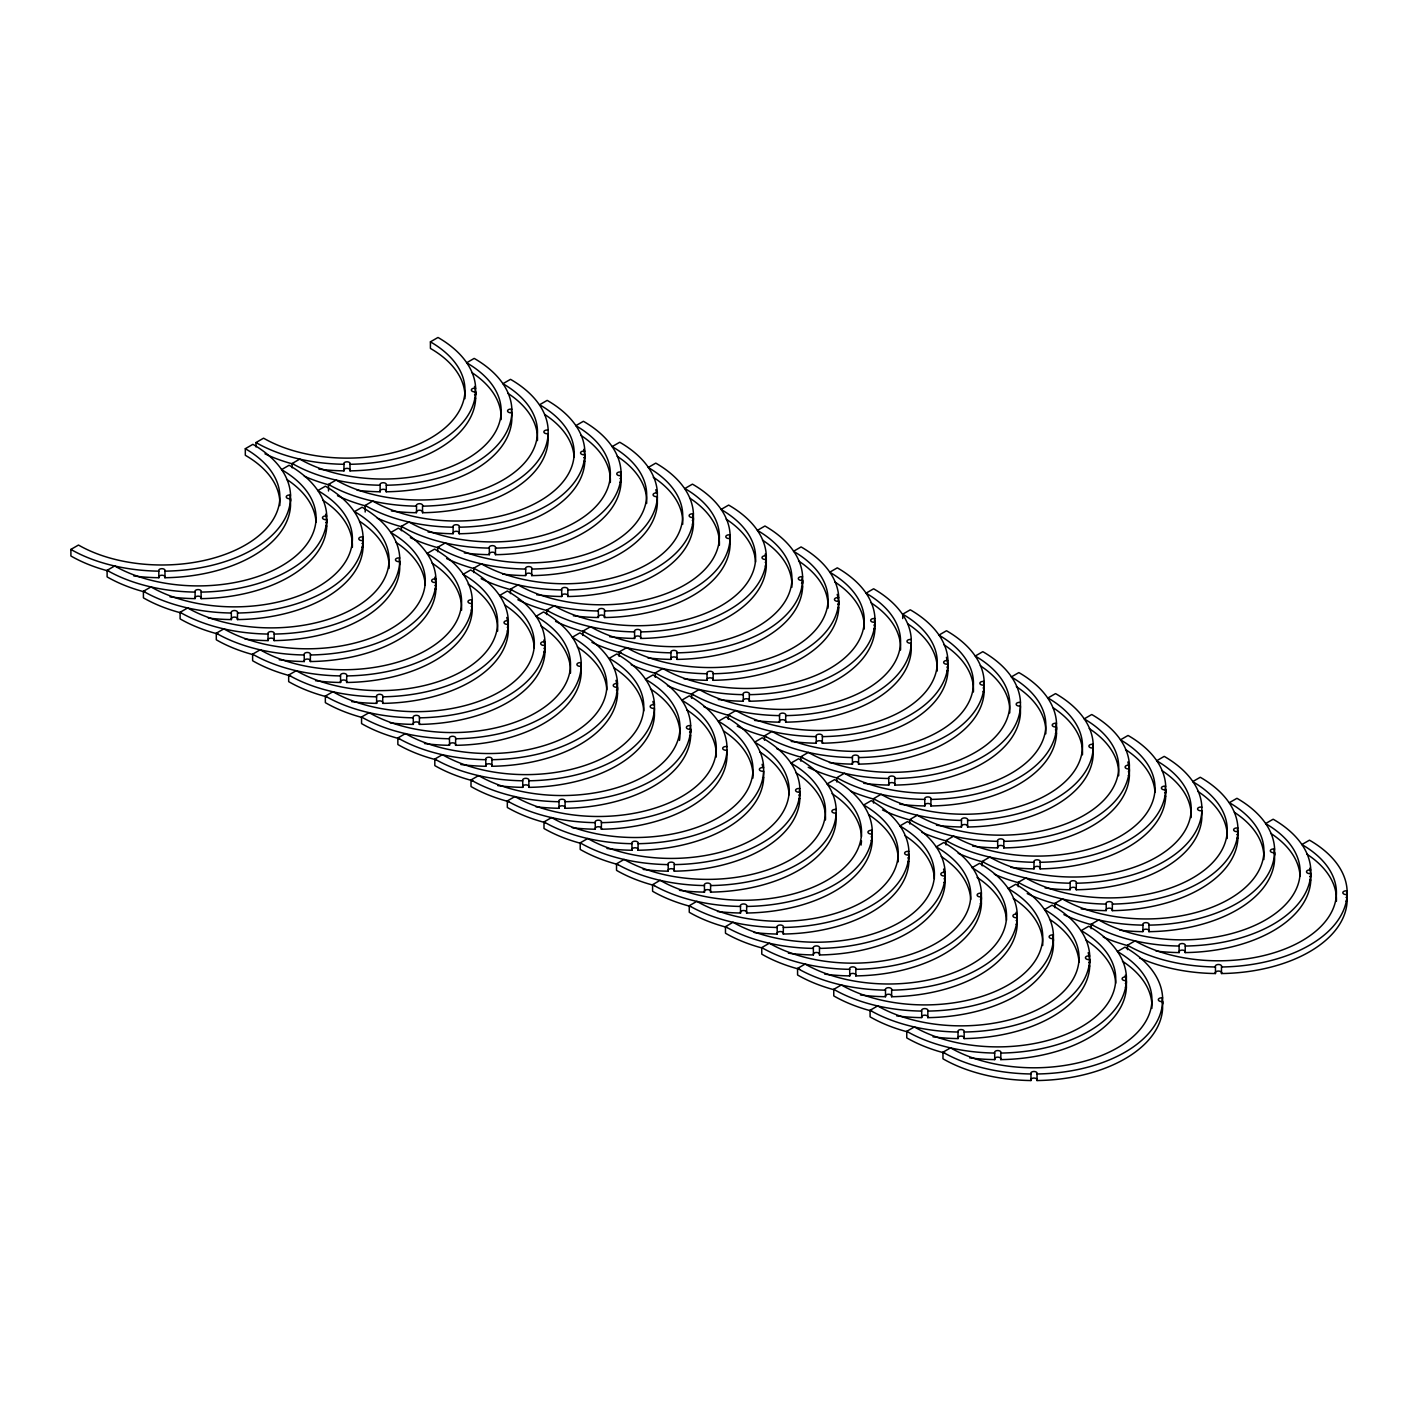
<?xml version="1.0" encoding="UTF-8"?>
<svg xmlns="http://www.w3.org/2000/svg" width="1418" height="1418" viewBox="0 0 1418 1418"><rect width="100%" height="100%" fill="white"/><g stroke="black" fill="none" stroke-linecap="round" stroke-linejoin="round"><path stroke-width="1.5" d="M108.938 571.153A128.701 74.303 0 0 1 70.9 555.98L70.9 549.422L78.486 545.044A117.978 68.117 0 0 0 245.314 545.044A117.978 68.117 0 0 0 245.314 448.708L252.9 444.33A128.701 74.303 0 0 1 290.53 494.545L290.53 505.783A128.701 74.303 0 0 1 165.941 577.711L164.913 577.711L165.002 570.993A3.226 1.861 0 0 0 161.9 568.671A3.226 1.861 0 0 0 158.798 570.993L158.887 577.711L157.859 577.711A128.701 74.303 0 0 1 133.824 575.956M164.913 577.711L165.002 577.569A3.226 1.861 0 0 0 161.9 575.229A3.226 1.861 0 0 0 158.798 577.569L158.887 577.711M145.15 592.086A128.701 74.303 0 0 1 107.112 576.896L107.112 570.337L114.681 565.959A117.978 68.117 0 0 0 281.526 565.959A117.978 68.117 0 0 0 281.526 469.642L289.112 465.264A128.701 74.303 0 0 1 326.743 515.461L326.743 526.698A128.701 74.303 0 0 1 202.154 598.626L201.108 598.626L201.108 592.068L202.154 592.068A128.701 74.303 0 0 0 326.743 520.122M201.108 598.626L201.214 598.485A3.226 1.861 0 0 0 198.112 596.145A3.226 1.861 0 0 0 194.993 598.485L194.071 598.626A128.701 74.303 0 0 1 170.036 596.872M181.451 613.019A128.701 74.303 0 0 1 143.413 597.847L143.413 591.288L150.999 586.91A117.978 68.117 0 0 0 317.845 586.91A117.978 68.117 0 0 0 317.845 490.575L325.413 486.197A128.701 74.303 0 0 1 363.043 536.412L363.043 547.649A128.701 74.303 0 0 1 238.454 619.577L237.426 619.577L237.533 612.86A3.226 1.861 0 0 0 234.413 610.538A3.226 1.861 0 0 0 231.311 612.86L231.418 619.577A3.226 1.861 0 0 1 233.58 617.167A3.226 1.861 0 0 1 237.533 618.478M237.426 619.577L237.533 619.436A3.226 1.861 0 0 0 237.639 618.957M256.002 446.936L256.002 442.558L263.571 438.18A117.978 68.117 0 0 0 430.416 438.18A117.978 68.117 0 0 0 430.416 341.844L438.002 337.466A128.701 74.303 0 0 1 475.633 387.681L475.633 398.919A128.701 74.303 0 0 1 351.044 470.847L349.998 470.847L349.998 464.271L351.044 464.271A128.701 74.303 0 0 0 475.633 392.343M349.998 470.847L350.104 470.705A3.226 1.861 0 0 0 347.835 468.436A3.226 1.861 0 0 0 343.883 469.748M218.142 634.059A128.701 74.303 0 0 1 180.104 618.886L180.104 612.31L187.672 607.932A117.978 68.117 0 0 0 354.518 607.932A117.978 68.117 0 0 0 354.518 511.614L362.104 507.236A128.701 74.303 0 0 1 399.734 557.434L399.734 568.671A128.701 74.303 0 0 1 275.145 640.599L274.099 640.599L274.206 633.899A3.226 1.861 0 0 0 271.104 631.559A3.226 1.861 0 0 0 267.984 633.899L268.091 640.599L267.063 640.599A128.701 74.303 0 0 1 244.995 639.093M274.099 640.599L274.206 640.457A3.226 1.861 0 0 0 271.104 638.118A3.226 1.861 0 0 0 267.984 640.457L268.091 640.599M292.197 467.851L292.197 463.473L299.783 459.095A117.978 68.117 0 0 0 466.628 459.095A117.978 68.117 0 0 0 466.628 362.778L474.197 358.399A128.701 74.303 0 0 1 511.827 408.597L511.827 419.834A128.701 74.303 0 0 1 387.238 491.762L386.21 491.762L386.316 485.062A3.226 1.861 0 0 0 383.197 482.723A3.226 1.861 0 0 0 380.095 485.062L380.201 491.762L379.155 491.762A128.701 74.303 0 0 1 357.106 490.256M386.21 491.762L386.316 491.621A3.226 1.861 0 0 0 383.197 489.281A3.226 1.861 0 0 0 380.095 491.621L380.201 491.762M252.51 654.496A128.701 74.303 0 0 1 216.298 639.802L216.298 633.226L223.884 628.848A117.978 68.117 0 0 0 390.73 628.848A117.978 68.117 0 0 0 390.73 532.53L398.298 528.152A128.701 74.303 0 0 1 435.929 578.349L435.929 589.587A128.701 74.303 0 0 1 311.34 661.532L310.312 661.532L310.418 654.815A3.226 1.861 0 0 0 307.298 652.475A3.226 1.861 0 0 0 304.196 654.815L304.303 661.532L303.257 661.532A128.701 74.303 0 0 1 279.222 659.778M310.312 661.532L310.418 661.391A3.226 1.861 0 0 0 308.131 659.104A3.226 1.861 0 0 0 304.196 660.416M328.515 490.983L328.515 484.424L336.101 480.046A117.978 68.117 0 0 0 502.929 480.046A117.978 68.117 0 0 0 502.929 383.711L510.515 379.333A128.701 74.303 0 0 1 548.146 429.548L548.146 440.785A128.701 74.303 0 0 1 423.557 512.713L422.529 512.713L422.529 506.137L423.557 506.137A128.701 74.303 0 0 0 548.146 434.209M422.529 512.713L422.617 512.572A3.226 1.861 0 0 0 419.515 510.232A3.226 1.861 0 0 0 416.413 512.572L415.474 512.713A128.701 74.303 0 0 1 391.439 510.959M290.655 675.925A128.701 74.303 0 0 1 252.617 660.735L252.617 654.177L260.203 649.798A117.978 68.117 0 0 0 427.031 649.798A117.978 68.117 0 0 0 427.031 553.481L434.617 549.103A128.701 74.303 0 0 1 472.247 599.3L472.247 610.538A128.701 74.303 0 0 1 347.658 682.466L346.63 682.466L346.719 675.766A3.226 1.861 0 0 0 343.617 673.426A3.226 1.861 0 0 0 340.515 675.766L340.604 682.466L339.576 682.466A128.701 74.303 0 0 1 315.54 680.711M346.63 682.466L346.719 682.324A3.226 1.861 0 0 0 343.617 679.984A3.226 1.861 0 0 0 340.515 682.324L340.604 682.466M365.188 512.022L365.188 505.446L372.774 501.068A117.978 68.117 0 0 0 539.62 501.068A117.978 68.117 0 0 0 539.62 404.75L547.188 400.372A128.701 74.303 0 0 1 584.819 450.569L584.819 461.807A128.701 74.303 0 0 1 460.23 533.735L459.202 533.735L459.202 527.177L460.23 527.177A128.701 74.303 0 0 0 584.819 455.249M459.202 533.735L459.308 533.593A3.226 1.861 0 0 0 456.188 531.271A3.226 1.861 0 0 0 453.086 533.593L452.147 533.735A128.701 74.303 0 0 1 428.112 531.98M326.707 696.805A128.701 74.303 0 0 1 288.669 681.633L288.669 675.057L296.256 670.679A117.978 68.117 0 0 0 463.083 670.679A117.978 68.117 0 0 0 463.083 574.361L470.67 569.983A128.701 74.303 0 0 1 508.3 620.18L508.3 631.418A128.701 74.303 0 0 1 383.711 703.363L382.683 703.363L382.771 696.646A3.226 1.861 0 0 0 379.669 694.306A3.226 1.861 0 0 0 376.568 696.646L376.656 703.363L375.628 703.363A128.701 74.303 0 0 1 351.593 701.609M382.683 703.363L382.771 703.222A3.226 1.861 0 0 0 379.669 700.882A3.226 1.861 0 0 0 376.568 703.222L376.656 703.363M401.4 530.74L401.4 526.362L408.987 521.984A117.978 68.117 0 0 0 575.814 521.984A117.978 68.117 0 0 0 575.814 425.666L583.401 421.288A128.701 74.303 0 0 1 621.031 471.503L621.031 482.723A128.701 74.303 0 0 1 496.442 554.668L495.414 554.668L495.502 547.951A3.226 1.861 0 0 0 492.401 545.611A3.226 1.861 0 0 0 489.299 547.951L489.387 554.668L488.359 554.668A128.701 74.303 0 0 1 464.324 552.914M495.414 554.668L495.502 554.527A3.226 1.861 0 0 0 492.401 552.187A3.226 1.861 0 0 0 489.299 554.527L489.387 554.668M361.555 717.348A128.701 74.303 0 0 1 325.342 702.654L325.342 696.096L332.929 691.718A117.978 68.117 0 0 0 499.774 691.718A117.978 68.117 0 0 0 499.774 595.383L507.343 591.005A128.701 74.303 0 0 1 544.973 641.22L544.973 652.457A128.701 74.303 0 0 1 420.384 724.385L419.356 724.385L419.462 717.685A3.226 1.861 0 0 0 416.343 715.346A3.226 1.861 0 0 0 413.241 717.685L413.347 724.385L412.301 724.385A128.701 74.303 0 0 1 390.251 722.879M419.356 724.385L419.462 724.244A3.226 1.861 0 0 0 416.343 721.904A3.226 1.861 0 0 0 413.241 724.244L413.347 724.385M437.701 551.691L437.701 547.313L445.287 542.934A117.978 68.117 0 0 0 612.133 542.934A117.978 68.117 0 0 0 612.133 446.617L619.719 442.239A128.701 74.303 0 0 1 657.349 492.436L657.349 503.674A128.701 74.303 0 0 1 532.76 575.602L531.715 575.602L531.715 569.043L532.76 569.043A128.701 74.303 0 0 0 657.349 497.115M531.715 575.602L531.821 575.46A3.226 1.861 0 0 0 528.719 573.138A3.226 1.861 0 0 0 525.599 575.46L524.66 575.602A128.701 74.303 0 0 1 502.61 574.095M361.555 717.012L369.141 712.634A117.978 68.117 0 0 0 535.969 712.634A117.978 68.117 0 0 0 535.969 616.316L543.555 611.938A128.701 74.303 0 0 1 581.185 662.135L581.185 673.373A128.701 74.303 0 0 1 456.596 745.301L455.568 745.301L455.657 738.601A3.226 1.861 0 0 0 452.555 736.261A3.226 1.861 0 0 0 449.453 738.601L448.513 738.743A128.701 74.303 0 0 1 361.555 717.012L361.555 723.588A128.701 74.303 0 0 0 399.592 738.76M455.568 745.301L455.657 745.159A3.226 1.861 0 0 0 452.555 742.837A3.226 1.861 0 0 0 449.453 745.159L448.513 745.301A128.701 74.303 0 0 1 424.478 743.546M473.754 572.571L473.754 568.193L481.34 563.815A117.978 68.117 0 0 0 648.186 563.815A117.978 68.117 0 0 0 648.186 467.497L655.772 463.119A128.701 74.303 0 0 1 693.402 513.334L693.402 524.554A128.701 74.303 0 0 1 568.813 596.499L567.767 596.499L567.874 589.782A3.226 1.861 0 0 0 564.754 587.442A3.226 1.861 0 0 0 561.652 589.782L561.758 596.499L560.713 596.499A128.701 74.303 0 0 1 536.695 594.745M567.767 596.499L567.874 596.358A3.226 1.861 0 0 0 567.98 595.879M435.911 759.711A128.701 74.303 0 0 1 397.855 744.521L397.855 737.963L405.442 733.585A117.978 68.117 0 0 0 572.287 733.585A117.978 68.117 0 0 0 572.287 637.249L579.873 632.871A128.701 74.303 0 0 1 617.504 683.086L617.504 694.324A128.701 74.303 0 0 1 492.915 766.252L491.869 766.252L491.975 759.552A3.226 1.861 0 0 0 488.873 757.212A3.226 1.861 0 0 0 485.754 759.552L485.86 766.252L484.832 766.252A128.701 74.303 0 0 1 460.797 764.497M491.869 766.252L491.975 766.11A3.226 1.861 0 0 0 488.873 763.77A3.226 1.861 0 0 0 485.754 766.11L485.86 766.252M510.445 589.232L518.031 584.854A117.978 68.117 0 0 0 684.859 584.854A117.978 68.117 0 0 0 684.859 488.536L692.445 484.141A128.701 74.303 0 0 1 730.075 534.356L730.075 545.593A128.701 74.303 0 0 1 605.486 617.521L604.458 617.521L604.547 610.821A3.226 1.861 0 0 0 601.445 608.482A3.226 1.861 0 0 0 598.343 610.821L597.403 610.963A128.701 74.303 0 0 1 510.445 589.232L510.445 593.61M604.458 617.521L604.547 617.379A3.226 1.861 0 0 0 601.445 615.04A3.226 1.861 0 0 0 598.343 617.379L597.403 617.521A128.701 74.303 0 0 1 573.368 615.766M472.85 780.786A128.701 74.303 0 0 1 434.812 765.614L434.812 759.055L442.398 754.677A117.978 68.117 0 0 0 609.226 754.677A117.978 68.117 0 0 0 609.226 658.342L616.812 653.964A128.701 74.303 0 0 1 654.442 704.179L654.442 715.416A128.701 74.303 0 0 1 529.853 787.344L528.825 787.344L528.914 780.627A3.226 1.861 0 0 0 525.812 778.305A3.226 1.861 0 0 0 522.693 780.627L522.799 787.344L521.771 787.344A128.701 74.303 0 0 1 497.736 785.59M528.825 787.344L528.914 787.203A3.226 1.861 0 0 0 525.812 784.863A3.226 1.861 0 0 0 522.693 787.203L522.799 787.344M546.639 614.526L546.639 610.148L554.225 605.77A117.978 68.117 0 0 0 721.071 605.77A117.978 68.117 0 0 0 721.071 509.452L728.657 505.074A128.701 74.303 0 0 1 766.287 555.271L766.287 566.509A128.701 74.303 0 0 1 641.698 638.437L640.652 638.437L640.759 631.737A3.226 1.861 0 0 0 637.657 629.397A3.226 1.861 0 0 0 634.537 631.737L634.644 638.437L633.598 638.437A128.701 74.303 0 0 1 609.58 636.682M640.652 638.437L640.759 638.313A3.226 1.861 0 0 0 637.657 635.973A3.226 1.861 0 0 0 634.537 638.313L634.644 638.437M471.006 779.971L478.593 775.593A117.978 68.117 0 0 0 645.438 775.593A117.978 68.117 0 0 0 645.438 679.275L653.024 674.897A128.701 74.303 0 0 1 690.655 725.094L690.655 736.332A128.701 74.303 0 0 1 566.048 808.26L565.02 808.26L565.126 801.56A3.226 1.861 0 0 0 562.007 799.22A3.226 1.861 0 0 0 558.905 801.56L557.965 801.702A128.701 74.303 0 0 1 471.006 779.971L471.006 786.529A128.701 74.303 0 0 0 509.062 801.719M565.02 808.26L565.126 808.118A3.226 1.861 0 0 0 565.233 807.64M582.958 631.099L590.544 626.721A117.978 68.117 0 0 0 757.372 626.721A117.978 68.117 0 0 0 757.372 530.385L764.958 526.007A128.701 74.303 0 0 1 802.588 576.222L802.588 587.46A128.701 74.303 0 0 1 677.999 659.388L676.971 659.388L677.06 652.688A3.226 1.861 0 0 0 673.958 650.348A3.226 1.861 0 0 0 670.856 652.688L669.916 652.812A128.701 74.303 0 0 1 582.958 631.099L582.958 635.477M676.971 659.388L677.06 659.246A3.226 1.861 0 0 0 677.184 658.767M545.363 822.653A128.701 74.303 0 0 1 507.325 807.48L507.325 800.922L514.911 796.544A117.978 68.117 0 0 0 681.739 796.544A117.978 68.117 0 0 0 681.739 700.208L689.325 695.83A128.701 74.303 0 0 1 726.955 746.045L726.955 757.283A128.701 74.303 0 0 1 602.366 829.211L601.338 829.211L601.427 822.493A3.226 1.861 0 0 0 598.325 820.171A3.226 1.861 0 0 0 595.223 822.493L595.312 829.211L594.284 829.211A128.701 74.303 0 0 1 572.234 827.704M601.338 829.211L601.427 829.069A3.226 1.861 0 0 0 598.325 826.729A3.226 1.861 0 0 0 595.223 829.069L595.312 829.211M619.099 656.374L619.099 651.996L626.685 647.618A117.978 68.117 0 0 0 793.513 647.618A117.978 68.117 0 0 0 793.513 551.301L801.099 546.923A128.701 74.303 0 0 1 838.729 597.12L838.729 608.357A128.701 74.303 0 0 1 714.14 680.285L713.112 680.285L713.201 673.585A3.226 1.861 0 0 0 710.099 671.246A3.226 1.861 0 0 0 706.979 673.585L707.086 680.285L706.058 680.285A128.701 74.303 0 0 1 683.99 678.779M713.112 680.285L713.201 680.161A3.226 1.861 0 0 0 710.099 677.822A3.226 1.861 0 0 0 706.979 680.161L707.086 680.285M580.21 843.196A128.701 74.303 0 0 1 543.998 828.502L543.998 821.944L551.584 817.566A117.978 68.117 0 0 0 718.43 817.566A117.978 68.117 0 0 0 718.43 721.248L726.016 716.87A128.701 74.303 0 0 1 763.646 767.067L763.646 778.305A128.701 74.303 0 0 1 639.039 850.233L638.011 850.233L638.118 843.533A3.226 1.861 0 0 0 634.998 841.193A3.226 1.861 0 0 0 631.896 843.533L632.003 850.233L630.957 850.233A128.701 74.303 0 0 1 606.939 848.478M655.293 677.29L655.293 672.912L662.88 668.534A117.978 68.117 0 0 0 829.725 668.534A117.978 68.117 0 0 0 829.725 572.216L837.311 567.838A128.701 74.303 0 0 1 874.941 618.053L874.941 629.291A128.701 74.303 0 0 1 750.335 701.219L749.307 701.219L749.307 694.643L750.335 694.643A128.701 74.303 0 0 0 874.941 622.715M638.011 850.233L638.118 850.091A3.226 1.861 0 0 0 634.998 847.751A3.226 1.861 0 0 0 631.896 850.091L632.003 850.233M749.307 701.219L749.413 701.077A3.226 1.861 0 0 0 746.293 698.737A3.226 1.861 0 0 0 743.192 701.077L742.252 701.219A128.701 74.303 0 0 1 718.235 699.464M618.248 864.608A128.701 74.303 0 0 1 580.21 849.435L580.21 842.859L587.796 838.481A117.978 68.117 0 0 0 754.624 838.481A117.978 68.117 0 0 0 754.624 742.163L762.21 737.785A128.701 74.303 0 0 1 799.841 787.983L799.841 799.22A128.701 74.303 0 0 1 675.252 871.166L674.224 871.166L674.224 864.59L675.252 864.59A128.701 74.303 0 0 0 799.841 792.662M674.224 871.166L674.312 871.024A3.226 1.861 0 0 0 671.21 868.685A3.226 1.861 0 0 0 668.108 871.024L667.169 871.166A128.701 74.303 0 0 1 643.134 869.411M691.612 698.241L691.612 693.863L699.198 689.485A117.978 68.117 0 0 0 866.026 689.485A117.978 68.117 0 0 0 866.026 593.167L873.612 588.789A128.701 74.303 0 0 1 911.242 638.986L911.242 650.224A128.701 74.303 0 0 1 786.653 722.152L785.625 722.152L785.714 715.452A3.226 1.861 0 0 0 782.612 713.112A3.226 1.861 0 0 0 779.51 715.452L779.599 722.152L778.571 722.152A128.701 74.303 0 0 1 754.536 720.415M785.625 722.152L785.714 722.028A3.226 1.861 0 0 0 782.612 719.688A3.226 1.861 0 0 0 779.51 722.028L779.599 722.152M654.567 885.559A128.701 74.303 0 0 1 616.529 870.368L616.529 863.81L624.097 859.432A117.978 68.117 0 0 0 790.943 859.432A117.978 68.117 0 0 0 790.943 763.114L798.529 758.736A128.701 74.303 0 0 1 836.159 808.934L836.159 820.171A128.701 74.303 0 0 1 711.57 892.099L710.524 892.099L710.631 885.399A3.226 1.861 0 0 0 707.529 883.059A3.226 1.861 0 0 0 704.409 885.399L704.516 892.099L703.488 892.099A128.701 74.303 0 0 1 679.452 890.344M710.524 892.099L710.631 891.957A3.226 1.861 0 0 0 707.529 889.618A3.226 1.861 0 0 0 704.409 891.957L704.516 892.099M728.285 719.28L728.285 714.902L735.871 710.524A117.978 68.117 0 0 0 902.717 710.524A117.978 68.117 0 0 0 902.717 614.189L910.285 609.811A128.701 74.303 0 0 1 947.933 660.026L947.933 671.263A128.701 74.303 0 0 1 823.326 743.192L822.298 743.192L822.405 736.474A3.226 1.861 0 0 0 819.285 734.152A3.226 1.861 0 0 0 816.183 736.474L816.289 743.192L815.244 743.192A128.701 74.303 0 0 1 791.226 741.437M822.298 743.192L822.405 743.05A3.226 1.861 0 0 0 819.285 740.71A3.226 1.861 0 0 0 816.183 743.05L816.289 743.192M690.619 906.439A128.701 74.303 0 0 1 652.581 891.266L652.581 884.69L660.15 880.312A117.978 68.117 0 0 0 826.995 880.312A117.978 68.117 0 0 0 826.995 783.994L834.582 779.616A128.701 74.303 0 0 1 872.212 829.814L872.212 841.051A128.701 74.303 0 0 1 747.623 912.997L746.577 912.997L746.683 906.279A3.226 1.861 0 0 0 743.581 903.94A3.226 1.861 0 0 0 740.462 906.279L740.568 912.997L739.54 912.997A128.701 74.303 0 0 1 717.473 911.473M746.577 912.997L746.683 912.855A3.226 1.861 0 0 0 743.581 910.516A3.226 1.861 0 0 0 740.462 912.855L740.568 912.997M764.497 740.196L764.497 735.818L772.083 731.44A117.978 68.117 0 0 0 938.911 731.44A117.978 68.117 0 0 0 938.911 635.122L946.497 630.744A128.701 74.303 0 0 1 984.127 680.941L984.127 692.179A128.701 74.303 0 0 1 859.538 764.107L858.51 764.107L858.599 757.407A3.226 1.861 0 0 0 855.497 755.067A3.226 1.861 0 0 0 852.395 757.407L852.484 764.107L851.456 764.107A128.701 74.303 0 0 1 829.406 762.6M858.51 764.107L858.599 763.965A3.226 1.861 0 0 0 858.723 763.487M727.292 927.478A128.701 74.303 0 0 1 689.254 912.288L689.254 905.73L696.841 901.352A117.978 68.117 0 0 0 863.668 901.352A117.978 68.117 0 0 0 863.668 805.016L871.255 800.638A128.701 74.303 0 0 1 908.885 850.853L908.885 862.091A128.701 74.303 0 0 1 784.296 934.019L783.268 934.019L783.356 927.319A3.226 1.861 0 0 0 780.255 924.979A3.226 1.861 0 0 0 777.153 927.319L777.241 934.019L776.213 934.019A128.701 74.303 0 0 1 754.163 932.512M783.268 934.019L783.356 933.877A3.226 1.861 0 0 0 780.255 931.537A3.226 1.861 0 0 0 777.153 933.877L777.241 934.019M800.816 761.147L800.816 756.769L808.384 752.391A117.978 68.117 0 0 0 975.23 752.391A117.978 68.117 0 0 0 975.23 656.055L982.816 651.677A128.701 74.303 0 0 1 1020.446 701.892L1020.446 713.13A128.701 74.303 0 0 1 895.857 785.058L894.811 785.058L894.918 778.34A3.226 1.861 0 0 0 891.816 776.018A3.226 1.861 0 0 0 888.696 778.34L888.802 785.058L887.774 785.058A128.701 74.303 0 0 1 863.739 783.303M894.811 785.058L894.918 784.916A3.226 1.861 0 0 0 891.816 782.576A3.226 1.861 0 0 0 888.696 784.916L888.802 785.058M761.661 947.898A128.701 74.303 0 0 1 725.467 933.221L725.467 926.645L733.035 922.267A117.978 68.117 0 0 0 899.881 922.267A117.978 68.117 0 0 0 899.881 825.95L907.467 821.571A128.701 74.303 0 0 1 945.097 871.769L945.097 883.006A128.701 74.303 0 0 1 820.508 954.934L819.462 954.934L819.462 948.376L820.508 948.376A128.701 74.303 0 0 0 945.097 876.448M819.462 954.934L819.569 954.793A3.226 1.861 0 0 0 816.467 952.471A3.226 1.861 0 0 0 813.347 954.793L812.425 954.934A128.701 74.303 0 0 1 788.39 953.18M836.868 782.027L836.868 777.649L844.437 773.271A117.978 68.117 0 0 0 1011.282 773.271A117.978 68.117 0 0 0 1011.282 676.953L1018.868 672.575A128.701 74.303 0 0 1 1056.499 722.772L1056.499 734.01A128.701 74.303 0 0 1 931.91 805.938L930.864 805.938L930.97 799.238A3.226 1.861 0 0 0 927.868 796.898A3.226 1.861 0 0 0 924.749 799.238L924.855 805.938L923.827 805.938A128.701 74.303 0 0 1 899.792 804.183M930.864 805.938L930.97 805.796A3.226 1.861 0 0 0 927.868 803.457A3.226 1.861 0 0 0 924.749 805.796L924.855 805.938M799.805 969.345A128.701 74.303 0 0 1 761.767 954.154L761.767 947.596L769.354 943.218A117.978 68.117 0 0 0 936.199 943.218A117.978 68.117 0 0 0 936.199 846.883L943.768 842.505A128.701 74.303 0 0 1 981.398 892.72L981.398 903.957A128.701 74.303 0 0 1 856.809 975.885L855.781 975.885L855.887 969.185A3.226 1.861 0 0 0 852.767 966.846A3.226 1.861 0 0 0 849.666 969.185L849.772 975.885L848.726 975.885A128.701 74.303 0 0 1 824.691 974.131M855.781 975.885L855.887 975.744A3.226 1.861 0 0 0 852.767 973.404A3.226 1.861 0 0 0 849.666 975.744L849.772 975.885M873.541 803.049L873.541 798.671L881.127 794.293A117.978 68.117 0 0 0 1047.955 794.293A117.978 68.117 0 0 0 1047.955 697.975L1055.541 693.597A128.701 74.303 0 0 1 1093.172 743.812L1093.172 755.032A128.701 74.303 0 0 1 968.583 826.978L967.555 826.978L967.643 820.26A3.226 1.861 0 0 0 964.541 817.92A3.226 1.861 0 0 0 961.439 820.26L961.528 826.978L960.5 826.978A128.701 74.303 0 0 1 936.465 825.223M967.555 826.978L967.643 826.836A3.226 1.861 0 0 0 964.541 824.496A3.226 1.861 0 0 0 961.439 826.836L961.528 826.978M833.766 989.675A128.701 74.303 0 0 1 797.572 974.981L797.572 968.423L805.14 964.045A117.978 68.117 0 0 0 971.986 964.045A117.978 68.117 0 0 0 971.986 867.71L979.572 863.332A128.701 74.303 0 0 1 1017.202 913.546L1017.202 924.784A128.701 74.303 0 0 1 892.613 996.712L891.567 996.712L891.674 990.012A3.226 1.861 0 0 0 888.572 987.672A3.226 1.861 0 0 0 885.452 990.012L885.559 996.712L884.531 996.712A128.701 74.303 0 0 1 860.496 994.957M891.567 996.712L891.674 996.57A3.226 1.861 0 0 0 889.405 994.302A3.226 1.861 0 0 0 885.452 995.613M909.753 819.604L917.322 815.226A117.978 68.117 0 0 0 1084.167 815.226A117.978 68.117 0 0 0 1084.167 718.891L1091.754 714.512A128.701 74.303 0 0 1 1129.384 764.727L1129.384 775.965A128.701 74.303 0 0 1 1004.795 847.893L1003.749 847.893L1003.855 841.193A3.226 1.861 0 0 0 1000.754 838.853A3.226 1.861 0 0 0 997.634 841.193L996.712 841.317A128.701 74.303 0 0 1 909.753 819.604L909.753 823.982M1003.749 847.893L1003.855 847.751A3.226 1.861 0 0 0 1000.754 845.412A3.226 1.861 0 0 0 997.634 847.751L996.712 847.893A128.701 74.303 0 0 1 972.677 846.138M833.766 989.339L841.353 984.961A117.978 68.117 0 0 0 1008.198 984.961A117.978 68.117 0 0 0 1008.198 888.643L1015.767 884.265A128.701 74.303 0 0 1 1053.397 934.462L1053.397 945.7A128.701 74.303 0 0 1 928.808 1017.628L927.78 1017.628L927.886 1010.928A3.226 1.861 0 0 0 924.766 1008.588A3.226 1.861 0 0 0 921.665 1010.928L920.725 1011.069A128.701 74.303 0 0 1 833.766 989.339L833.766 995.915A128.701 74.303 0 0 0 871.804 1011.087M927.78 1017.628L927.886 1017.486A3.226 1.861 0 0 0 924.766 1015.164A3.226 1.861 0 0 0 921.665 1017.486L920.725 1017.628A128.701 74.303 0 0 1 896.69 1015.873M946.054 844.915L946.054 840.537L953.64 836.159A117.978 68.117 0 0 0 1120.468 836.159A117.978 68.117 0 0 0 1120.468 739.841L1128.054 735.463A128.701 74.303 0 0 1 1165.685 785.678L1165.685 796.898A128.701 74.303 0 0 1 1041.096 868.844L1040.068 868.844L1040.174 862.126A3.226 1.861 0 0 0 1037.054 859.787A3.226 1.861 0 0 0 1033.952 862.126L1034.059 868.844A3.226 1.861 0 0 1 1036.221 866.416A3.226 1.861 0 0 1 1040.174 867.745M1040.068 868.844L1040.174 868.702A3.226 1.861 0 0 0 1040.28 868.224M906.279 1031.542A128.701 74.303 0 0 1 870.085 1016.848L870.085 1010.29L877.671 1005.911A117.978 68.117 0 0 0 1044.499 1005.911A117.978 68.117 0 0 0 1044.499 909.576L1052.085 905.198A128.701 74.303 0 0 1 1089.715 955.413L1089.715 966.651A128.701 74.303 0 0 1 965.126 1038.579L964.098 1038.579L964.187 1031.879A3.226 1.861 0 0 0 961.085 1029.539A3.226 1.861 0 0 0 957.983 1031.879L958.072 1038.579L957.044 1038.579A128.701 74.303 0 0 1 933.009 1036.824M964.098 1038.579L964.187 1038.437A3.226 1.861 0 0 0 961.085 1036.097A3.226 1.861 0 0 0 957.983 1038.437L958.072 1038.579M982.213 861.453L989.799 857.075A117.978 68.117 0 0 0 1156.645 857.075A117.978 68.117 0 0 0 1156.645 760.757L1164.213 756.379A128.701 74.303 0 0 1 1201.844 806.576L1201.844 817.814A128.701 74.303 0 0 1 1077.255 889.742L1076.227 889.742L1076.333 883.042A3.226 1.861 0 0 0 1073.213 880.702A3.226 1.861 0 0 0 1070.111 883.042L1069.172 883.184A128.701 74.303 0 0 1 982.213 861.453L982.213 865.831M1076.227 889.742L1076.333 889.6A3.226 1.861 0 0 0 1073.213 887.278A3.226 1.861 0 0 0 1070.111 889.6L1069.172 889.742A128.701 74.303 0 0 1 1045.137 887.987M944.796 1053.06A128.701 74.303 0 0 1 906.758 1037.887L906.758 1031.311L914.344 1026.933A117.978 68.117 0 0 0 1081.19 1026.933A117.978 68.117 0 0 0 1081.19 930.616L1088.758 926.238A128.701 74.303 0 0 1 1126.388 976.435L1126.388 987.672A128.701 74.303 0 0 1 1001.799 1059.601L1000.771 1059.601L1000.878 1052.9A3.226 1.861 0 0 0 997.758 1050.561A3.226 1.861 0 0 0 994.656 1052.9L994.762 1059.601L993.717 1059.601A128.701 74.303 0 0 1 969.682 1057.846M1000.771 1059.601L1000.878 1059.476A3.226 1.861 0 0 0 997.758 1057.137A3.226 1.861 0 0 0 994.656 1059.476L994.762 1059.601M1018.266 882.333L1025.852 877.955A117.978 68.117 0 0 0 1192.698 877.955A117.978 68.117 0 0 0 1192.698 781.637L1200.266 777.259A128.701 74.303 0 0 1 1237.896 827.474L1237.896 838.694A128.701 74.303 0 0 1 1113.307 910.64L1112.279 910.64L1112.386 903.922A3.226 1.861 0 0 0 1109.266 901.582A3.226 1.861 0 0 0 1106.164 903.922L1105.225 904.064A128.701 74.303 0 0 1 1018.266 882.333L1018.266 886.711M1112.279 910.64L1112.386 910.498A3.226 1.861 0 0 0 1109.266 908.158A3.226 1.861 0 0 0 1106.164 910.498L1105.225 910.64A128.701 74.303 0 0 1 1081.19 908.885M942.97 1052.227L950.556 1047.849A117.978 68.117 0 0 0 1117.384 1047.849A117.978 68.117 0 0 0 1117.384 951.531L1124.97 947.153A128.701 74.303 0 0 1 1162.6 997.368L1162.6 1008.588A128.701 74.303 0 0 1 1038.011 1080.534L1036.983 1080.534L1037.072 1073.816A3.226 1.861 0 0 0 1033.97 1071.476A3.226 1.861 0 0 0 1030.868 1073.816L1029.929 1073.958A128.701 74.303 0 0 1 942.97 1052.227L942.97 1058.803A128.701 74.303 0 0 0 1029.929 1080.534L1030.957 1080.534L1030.957 1073.958M1036.983 1080.534L1037.072 1080.392A3.226 1.861 0 0 0 1033.97 1078.052A3.226 1.861 0 0 0 1030.868 1080.392L1030.957 1080.534M1054.957 907.75L1054.957 903.372L1062.525 898.994A117.978 68.117 0 0 0 1229.371 898.994A117.978 68.117 0 0 0 1229.371 802.677L1236.957 798.299A128.701 74.303 0 0 1 1274.587 848.496L1274.587 859.733A128.701 74.303 0 0 1 1149.998 931.661L1148.952 931.661L1148.952 925.103L1149.998 925.103A128.701 74.303 0 0 0 1274.587 853.157M1148.952 931.661L1149.059 931.52A3.226 1.861 0 0 0 1145.957 929.18A3.226 1.861 0 0 0 1142.837 931.52L1141.915 931.661A128.701 74.303 0 0 1 1119.848 930.155M1091.151 928.666L1091.151 924.288L1098.737 919.91A117.978 68.117 0 0 0 1265.583 919.91A117.978 68.117 0 0 0 1265.583 823.592L1273.151 819.214A128.701 74.303 0 0 1 1310.781 869.411L1310.781 880.649A128.701 74.303 0 0 1 1186.192 952.577L1185.164 952.577L1185.271 945.877A3.226 1.861 0 0 0 1182.151 943.537A3.226 1.861 0 0 0 1179.049 945.877L1179.156 952.577L1178.11 952.577A128.701 74.303 0 0 1 1156.06 951.07M1185.164 952.577L1185.271 952.453A3.226 1.861 0 0 0 1182.984 950.166A3.226 1.861 0 0 0 1179.049 951.478M1127.47 949.617L1127.47 945.239L1135.056 940.861A117.978 68.117 0 0 0 1301.884 940.861A117.978 68.117 0 0 0 1301.884 844.543L1309.47 840.165A128.701 74.303 0 0 1 1347.1 890.362L1347.1 901.6A128.701 74.303 0 0 1 1222.511 973.528L1221.483 973.528L1221.483 966.97L1222.511 966.97A128.701 74.303 0 0 0 1347.1 895.024M1221.483 973.528L1221.572 973.386A3.226 1.861 0 0 0 1221.678 972.908M475.633 391.74L475.384 391.811A3.226 1.861 0 0 1 471.343 390.003A3.226 1.861 0 0 1 475.384 388.213L475.633 388.266M475.633 398.316L475.384 398.369A3.226 1.861 0 0 1 474.551 398.44M511.827 412.673L511.597 412.727A3.226 1.861 0 0 1 507.538 410.936A3.226 1.861 0 0 1 511.597 409.146L511.827 409.199M548.146 433.607L547.897 433.678A3.226 1.861 0 0 1 543.856 431.87A3.226 1.861 0 0 1 547.897 430.079L548.146 430.133M290.53 498.604L290.3 498.675A3.226 1.861 0 0 1 286.241 496.867A3.226 1.861 0 0 1 290.3 495.077L290.53 495.13M584.819 454.646L584.588 454.699A3.226 1.861 0 0 1 580.529 452.909A3.226 1.861 0 0 1 584.588 451.119L584.819 451.172M326.743 519.537L326.494 519.591A3.226 1.861 0 0 1 322.453 517.8A3.226 1.861 0 0 1 326.494 516.01L326.743 516.063M584.819 461.204L584.588 461.275A3.226 1.861 0 0 1 583.755 461.329M326.743 526.096L326.494 526.149A3.226 1.861 0 0 1 325.661 526.22M621.031 475.562L620.8 475.615A3.226 1.861 0 0 1 616.741 473.825A3.226 1.861 0 0 1 620.8 472.034L621.031 472.088M363.043 540.471L362.813 540.542A3.226 1.861 0 0 1 358.754 538.734A3.226 1.861 0 0 1 362.813 536.943L363.043 536.997M621.031 482.138L620.8 482.191A3.226 1.861 0 0 1 619.967 482.262M363.043 547.047L362.813 547.1A3.226 1.861 0 0 1 361.98 547.171M657.349 496.513L657.101 496.566A3.226 1.861 0 0 1 653.06 494.776A3.226 1.861 0 0 1 657.101 492.985L657.349 493.039M399.734 561.51L399.486 561.563A3.226 1.861 0 0 1 395.445 559.773A3.226 1.861 0 0 1 399.486 557.983L399.734 558.036M693.402 517.393L693.154 517.446A3.226 1.861 0 0 1 689.113 515.656A3.226 1.861 0 0 1 693.154 513.865L693.402 513.919M435.929 582.426L435.698 582.479A3.226 1.861 0 0 1 431.639 580.689A3.226 1.861 0 0 1 435.698 578.899L435.929 578.952M693.402 523.969L693.154 524.022A3.226 1.861 0 0 1 692.321 524.093M435.929 589.002L435.698 589.055A3.226 1.861 0 0 1 434.865 589.108M730.075 538.432L729.845 538.486A3.226 1.861 0 0 1 725.786 536.695A3.226 1.861 0 0 1 729.845 534.887L730.075 534.958M472.247 603.377L472.017 603.43A3.226 1.861 0 0 1 467.958 601.64A3.226 1.861 0 0 1 472.017 599.849L472.247 599.903M472.247 609.935L472.017 610.006A3.226 1.861 0 0 1 471.184 610.059M766.287 559.348L766.039 559.401A3.226 1.861 0 0 1 761.998 557.611A3.226 1.861 0 0 1 766.039 555.821L766.287 555.874M508.3 624.257L508.069 624.31A3.226 1.861 0 0 1 504.01 622.52A3.226 1.861 0 0 1 508.069 620.729L508.3 620.783M766.287 565.906L766.039 565.977A3.226 1.861 0 0 1 765.206 566.03M508.3 630.833L508.069 630.886A3.226 1.861 0 0 1 507.236 630.939M802.588 580.299L802.358 580.352A3.226 1.861 0 0 1 798.299 578.562A3.226 1.861 0 0 1 802.358 576.754L802.588 576.825M544.973 645.296L544.742 645.35A3.226 1.861 0 0 1 540.683 643.559A3.226 1.861 0 0 1 544.742 641.751L544.973 641.822M802.588 586.857L802.358 586.91A3.226 1.861 0 0 1 801.524 586.981M544.973 651.855L544.742 651.908A3.226 1.861 0 0 1 543.909 651.979M838.729 601.197L838.481 601.25A3.226 1.861 0 0 1 834.44 599.459A3.226 1.861 0 0 1 838.481 597.669L838.729 597.722M581.185 666.212L580.955 666.265A3.226 1.861 0 0 1 576.896 664.475A3.226 1.861 0 0 1 580.955 662.685L581.185 662.738M838.729 607.773L838.481 607.826A3.226 1.861 0 0 1 837.648 607.879M874.941 622.112L874.693 622.183A3.226 1.861 0 0 1 870.652 620.375A3.226 1.861 0 0 1 874.693 618.585L874.941 618.638M617.504 687.163L617.255 687.216A3.226 1.861 0 0 1 613.214 685.426A3.226 1.861 0 0 1 617.255 683.618L617.504 683.689M874.941 628.688L874.693 628.741A3.226 1.861 0 0 1 873.86 628.812M617.504 693.721L617.255 693.774A3.226 1.861 0 0 1 616.422 693.845M911.242 643.063L911.012 643.116A3.226 1.861 0 0 1 906.953 641.326A3.226 1.861 0 0 1 911.012 639.536L911.242 639.589M654.442 708.238L654.194 708.309A3.226 1.861 0 0 1 650.153 706.501A3.226 1.861 0 0 1 654.194 704.711L654.442 704.764M947.933 664.085L947.685 664.156A3.226 1.861 0 0 1 943.644 662.348A3.226 1.861 0 0 1 947.685 660.558L947.933 660.611M690.655 729.171L690.406 729.224A3.226 1.861 0 0 1 686.365 727.434A3.226 1.861 0 0 1 690.406 725.626L690.655 725.697M947.933 670.661L947.685 670.714A3.226 1.861 0 0 1 946.852 670.785M690.655 735.729L690.406 735.782A3.226 1.861 0 0 1 689.573 735.853M984.127 685.018L983.897 685.071A3.226 1.861 0 0 1 979.838 683.281A3.226 1.861 0 0 1 983.897 681.491L984.127 681.544M726.955 750.104L726.725 750.175A3.226 1.861 0 0 1 722.666 748.367A3.226 1.861 0 0 1 726.725 746.577L726.955 746.63M984.127 691.576L983.897 691.647A3.226 1.861 0 0 1 983.064 691.7M1020.446 705.951L1020.198 706.022A3.226 1.861 0 0 1 1016.157 704.214A3.226 1.861 0 0 1 1020.198 702.424L1020.446 702.477M763.646 771.144L763.398 771.197A3.226 1.861 0 0 1 759.357 769.407A3.226 1.861 0 0 1 763.398 767.617L763.646 767.67M763.646 777.702L763.398 777.773A3.226 1.861 0 0 1 762.565 777.826M1056.499 726.849L1056.25 726.902A3.226 1.861 0 0 1 1052.209 725.112A3.226 1.861 0 0 1 1056.25 723.322L1056.499 723.375M799.841 792.059L799.61 792.113A3.226 1.861 0 0 1 795.551 790.322A3.226 1.861 0 0 1 799.61 788.532L799.841 788.585M1056.499 733.407L1056.25 733.478A3.226 1.861 0 0 1 1055.417 733.531M799.841 798.635L799.61 798.688A3.226 1.861 0 0 1 798.777 798.742M1093.172 747.871L1092.941 747.924A3.226 1.861 0 0 1 1088.882 746.134A3.226 1.861 0 0 1 1092.941 744.344L1093.172 744.397M836.159 813.01L835.911 813.063A3.226 1.861 0 0 1 831.87 811.273A3.226 1.861 0 0 1 835.911 809.483L836.159 809.536M1129.384 768.804L1129.136 768.857A3.226 1.861 0 0 1 1125.094 767.067A3.226 1.861 0 0 1 1129.136 765.259L1129.384 765.33M872.212 833.89L871.964 833.944A3.226 1.861 0 0 1 867.922 832.153A3.226 1.861 0 0 1 871.964 830.363L872.212 830.416M1129.384 775.362L1129.136 775.416A3.226 1.861 0 0 1 1128.303 775.486M872.212 840.466L871.964 840.519A3.226 1.861 0 0 1 871.131 840.573M1165.685 789.737L1165.454 789.791A3.226 1.861 0 0 1 1161.395 788A3.226 1.861 0 0 1 1165.454 786.21L1165.685 786.263M908.885 854.93L908.654 854.983A3.226 1.861 0 0 1 904.595 853.193A3.226 1.861 0 0 1 908.654 851.385L908.885 851.456M1165.685 796.313L1165.454 796.367A3.226 1.861 0 0 1 1164.621 796.437M908.885 861.488L908.654 861.541A3.226 1.861 0 0 1 907.821 861.612M1201.844 810.653L1201.613 810.706A3.226 1.861 0 0 1 1197.554 808.916A3.226 1.861 0 0 1 1201.613 807.126L1201.844 807.179M945.097 875.845L944.849 875.899A3.226 1.861 0 0 1 940.808 874.108A3.226 1.861 0 0 1 944.849 872.318L945.097 872.371M945.097 882.404L944.849 882.475A3.226 1.861 0 0 1 944.016 882.528M1237.896 831.533L1237.666 831.586A3.226 1.861 0 0 1 1233.607 829.796A3.226 1.861 0 0 1 1237.666 828.006L1237.896 828.059M981.398 896.796L981.167 896.85A3.226 1.861 0 0 1 977.108 895.059A3.226 1.861 0 0 1 981.167 893.251L981.398 893.322M1237.896 838.109L1237.666 838.162A3.226 1.861 0 0 1 1236.833 838.233M981.398 903.355L981.167 903.408A3.226 1.861 0 0 1 980.334 903.479M1274.587 852.572L1274.339 852.626A3.226 1.861 0 0 1 1270.298 850.835A3.226 1.861 0 0 1 1274.339 849.028L1274.587 849.098M1017.202 917.623L1016.954 917.676A3.226 1.861 0 0 1 1012.913 915.886A3.226 1.861 0 0 1 1016.954 914.078L1017.202 914.149M1017.202 924.181L1016.954 924.235A3.226 1.861 0 0 1 1016.121 924.306M1310.781 873.488L1310.551 873.541A3.226 1.861 0 0 1 1306.492 871.751A3.226 1.861 0 0 1 1310.551 869.961L1310.781 870.014M1053.397 938.539L1053.166 938.592A3.226 1.861 0 0 1 1049.107 936.802A3.226 1.861 0 0 1 1053.166 935.011L1053.397 935.065M1310.781 880.046L1310.551 880.117A3.226 1.861 0 0 1 1309.718 880.17M1347.1 894.439L1346.852 894.492A3.226 1.861 0 0 1 1342.811 892.702A3.226 1.861 0 0 1 1346.852 890.894L1347.1 890.965M1089.715 959.49L1089.485 959.543A3.226 1.861 0 0 1 1085.426 957.753A3.226 1.861 0 0 1 1089.485 955.945L1089.715 956.016M1347.1 900.997L1346.852 901.05A3.226 1.861 0 0 1 1346.019 901.121M1089.715 966.048L1089.485 966.101A3.226 1.861 0 0 1 1088.652 966.172M1126.388 980.512L1126.158 980.565A3.226 1.861 0 0 1 1122.099 978.775A3.226 1.861 0 0 1 1126.158 976.984L1126.388 977.037M1126.388 987.07L1126.158 987.141A3.226 1.861 0 0 1 1125.325 987.194M1162.6 1001.427L1162.37 1001.498A3.226 1.861 0 0 1 1158.311 999.69A3.226 1.861 0 0 1 1162.37 997.9L1162.6 997.953M318.926 469.092A128.701 74.303 0 0 0 342.961 470.847L343.989 470.847L343.989 464.271L342.961 464.271A128.701 74.303 0 0 1 256.002 442.558M380.201 485.204L379.155 485.204A128.701 74.303 0 0 1 292.197 463.473M386.21 485.204L387.238 485.204A128.701 74.303 0 0 0 511.827 413.258M416.502 512.713L416.502 506.137L415.474 506.137A128.701 74.303 0 0 1 328.515 484.424M459.308 527.035A3.226 1.861 0 0 0 456.188 524.695A3.226 1.861 0 0 0 453.086 527.035L452.147 527.177A128.701 74.303 0 0 1 365.188 505.446M489.387 548.092L488.359 548.092A128.701 74.303 0 0 1 401.4 526.362M495.414 548.092L496.442 548.092A128.701 74.303 0 0 0 621.031 476.164M525.706 575.602L525.706 569.043L524.66 569.043A128.701 74.303 0 0 1 437.701 547.313M158.887 571.135L157.859 571.135A128.701 74.303 0 0 1 70.9 549.422M164.913 571.135L165.941 571.135A128.701 74.303 0 0 0 290.53 499.207M561.758 589.923L560.713 589.923A128.701 74.303 0 0 1 473.754 568.193M567.767 589.923L568.813 589.923A128.701 74.303 0 0 0 693.402 517.995M195.099 598.626L195.099 592.068L194.071 592.068A128.701 74.303 0 0 1 107.112 570.337M604.458 610.963L605.486 610.963A128.701 74.303 0 0 0 730.075 539.017M231.418 613.001L230.372 613.001A128.701 74.303 0 0 1 143.413 591.288M237.426 613.001L238.454 613.001A128.701 74.303 0 0 0 363.043 541.073M231.418 619.577L230.372 619.577A128.701 74.303 0 0 1 208.322 618.071M634.644 631.879L633.598 631.879A128.701 74.303 0 0 1 546.639 610.148M640.652 631.879L641.698 631.879A128.701 74.303 0 0 0 766.287 559.95M268.091 634.041L267.063 634.041A128.701 74.303 0 0 1 180.104 612.31M274.099 634.041L275.145 634.041A128.701 74.303 0 0 0 399.734 562.113M676.971 652.812L677.999 652.812A128.701 74.303 0 0 0 802.588 580.884M304.303 654.956L303.257 654.956A128.701 74.303 0 0 1 216.298 633.226M310.312 654.956L311.34 654.956A128.701 74.303 0 0 0 435.929 583.028M670.944 652.812L670.944 659.388L669.916 659.388A128.701 74.303 0 0 1 647.866 657.881M707.086 673.727L706.058 673.727A128.701 74.303 0 0 1 619.099 651.996M713.112 673.727L714.14 673.727A128.701 74.303 0 0 0 838.729 601.799M340.604 675.907L339.576 675.907A128.701 74.303 0 0 1 252.617 654.177M346.63 675.907L347.658 675.907A128.701 74.303 0 0 0 472.247 603.962M743.298 701.219L743.298 694.643L742.252 694.643A128.701 74.303 0 0 1 655.293 672.912M376.656 696.787L375.628 696.787A128.701 74.303 0 0 1 288.669 675.057M382.683 696.787L383.711 696.787A128.701 74.303 0 0 0 508.3 624.859M779.599 715.594L778.571 715.594A128.701 74.303 0 0 1 691.612 693.863M785.625 715.594L786.653 715.594A128.701 74.303 0 0 0 911.242 643.666M413.347 717.809L412.301 717.809A128.701 74.303 0 0 1 325.342 696.096M419.356 717.809L420.384 717.809A128.701 74.303 0 0 0 544.973 645.881M816.289 736.616L815.244 736.616A128.701 74.303 0 0 1 728.285 714.902M822.298 736.616L823.326 736.616A128.701 74.303 0 0 0 947.933 664.688M455.568 738.743L456.596 738.743A128.701 74.303 0 0 0 581.185 666.814M852.484 757.549L851.456 757.549A128.701 74.303 0 0 1 764.497 735.818M858.51 757.549L859.538 757.549A128.701 74.303 0 0 0 984.127 685.603M485.86 759.676L484.832 759.676A128.701 74.303 0 0 1 397.855 737.963M491.869 759.676L492.915 759.676A128.701 74.303 0 0 0 617.504 687.748M888.802 778.482L887.774 778.482A128.701 74.303 0 0 1 800.816 756.769M894.811 778.482L895.857 778.482A128.701 74.303 0 0 0 1020.446 706.554M522.799 780.769L521.771 780.769A128.701 74.303 0 0 1 434.812 759.055M528.825 780.769L529.853 780.769A128.701 74.303 0 0 0 654.442 708.84M924.855 799.38L923.827 799.38A128.701 74.303 0 0 1 836.868 777.649M930.864 799.38L931.91 799.38A128.701 74.303 0 0 0 1056.499 727.434M565.02 801.702L566.048 801.702A128.701 74.303 0 0 0 690.655 729.756M559.011 801.702L559.011 808.26L557.965 808.26A128.701 74.303 0 0 1 535.915 806.753M961.528 820.402L960.5 820.402A128.701 74.303 0 0 1 873.541 798.671M967.555 820.402L968.583 820.402A128.701 74.303 0 0 0 1093.172 748.474M595.312 822.635L594.284 822.635A128.701 74.303 0 0 1 507.325 800.922M601.338 822.635L602.366 822.635A128.701 74.303 0 0 0 726.955 750.707M1003.749 841.317L1004.795 841.317A128.701 74.303 0 0 0 1129.384 769.389M632.003 843.675L630.957 843.675A128.701 74.303 0 0 1 543.998 821.944M638.011 843.675L639.039 843.675A128.701 74.303 0 0 0 763.646 771.729M1034.059 862.268L1033.013 862.268A128.701 74.303 0 0 1 946.054 840.537M1040.068 862.268L1041.096 862.268A128.701 74.303 0 0 0 1165.685 790.34M668.197 871.166L668.197 864.59L667.169 864.59A128.701 74.303 0 0 1 580.21 842.859M1034.059 868.844L1033.013 868.844A128.701 74.303 0 0 1 1010.963 867.337M1076.227 883.184L1077.255 883.184A128.701 74.303 0 0 0 1201.844 811.256M704.516 885.541L703.488 885.541A128.701 74.303 0 0 1 616.529 863.81M710.524 885.541L711.57 885.541A128.701 74.303 0 0 0 836.159 813.595M1112.279 904.064L1113.307 904.064A128.701 74.303 0 0 0 1237.896 832.136M740.568 906.421L739.54 906.421A128.701 74.303 0 0 1 652.581 884.69M746.577 906.421L747.623 906.421A128.701 74.303 0 0 0 872.212 834.493M1142.943 931.661L1142.943 925.103L1141.915 925.103A128.701 74.303 0 0 1 1054.957 903.372M777.241 927.443L776.213 927.443A128.701 74.303 0 0 1 689.254 905.73M783.268 927.443L784.296 927.443A128.701 74.303 0 0 0 908.885 855.515M1179.156 946.019L1178.11 946.019A128.701 74.303 0 0 1 1091.151 924.288M1185.164 946.019L1186.192 946.019A128.701 74.303 0 0 0 1310.781 874.091M819.569 948.234A3.226 1.861 0 0 0 816.467 945.895A3.226 1.861 0 0 0 813.347 948.234L812.425 948.376A128.701 74.303 0 0 1 725.467 926.645M1139.593 957.965A128.701 74.303 0 0 0 1214.428 973.528L1215.456 973.528L1215.456 966.97L1214.428 966.97A128.701 74.303 0 0 1 1127.47 945.239M849.772 969.309L848.726 969.309A128.701 74.303 0 0 1 761.767 947.596M855.781 969.309L856.809 969.309A128.701 74.303 0 0 0 981.398 897.381M885.559 990.136L884.531 990.136A128.701 74.303 0 0 1 797.572 968.423M891.567 990.136L892.613 990.136A128.701 74.303 0 0 0 1017.202 918.208M927.78 1011.069L928.808 1011.069A128.701 74.303 0 0 0 1053.397 939.141M958.072 1032.003L957.044 1032.003A128.701 74.303 0 0 1 870.085 1010.29M964.098 1032.003L965.126 1032.003A128.701 74.303 0 0 0 1089.715 960.075M994.762 1053.042L993.717 1053.042A128.701 74.303 0 0 1 906.758 1031.311M1000.771 1053.042L1001.799 1053.042A128.701 74.303 0 0 0 1126.388 981.114M1036.983 1073.958L1038.011 1073.958A128.701 74.303 0 0 0 1162.6 1002.03M475.633 394.842L475.384 394.789A3.226 1.861 0 0 0 474.551 394.718M584.819 457.73L584.588 457.677A3.226 1.861 0 0 0 583.755 457.624M621.031 478.664L620.8 478.593A3.226 1.861 0 0 0 619.967 478.54M693.402 520.495L693.154 520.441A3.226 1.861 0 0 0 692.321 520.371M766.287 562.432L766.039 562.379A3.226 1.861 0 0 0 765.206 562.326M802.588 583.383L802.358 583.33A3.226 1.861 0 0 0 801.524 583.259M838.729 604.298L838.481 604.228A3.226 1.861 0 0 0 837.648 604.174M874.941 625.214L874.693 625.161A3.226 1.861 0 0 0 873.86 625.09M947.933 667.187L947.685 667.134A3.226 1.861 0 0 0 946.852 667.063M326.743 522.622L326.494 522.568A3.226 1.861 0 0 0 325.661 522.498M984.127 688.102L983.897 688.049A3.226 1.861 0 0 0 983.064 687.978M363.043 543.573L362.813 543.519A3.226 1.861 0 0 0 361.98 543.449M1056.499 729.933L1056.25 729.88A3.226 1.861 0 0 0 1055.417 729.809M435.929 585.528L435.698 585.457A3.226 1.861 0 0 0 434.865 585.404M472.247 606.461L472.017 606.408A3.226 1.861 0 0 0 471.184 606.355M1129.384 771.888L1129.136 771.835A3.226 1.861 0 0 0 1128.303 771.764M508.3 627.359L508.069 627.288A3.226 1.861 0 0 0 507.236 627.235M1165.685 792.839L1165.454 792.768A3.226 1.861 0 0 0 1164.621 792.715M544.973 648.38L544.742 648.327A3.226 1.861 0 0 0 543.909 648.256M1237.896 834.635L1237.666 834.582A3.226 1.861 0 0 0 1236.833 834.511M617.504 690.247L617.255 690.194A3.226 1.861 0 0 0 616.422 690.123M1310.781 876.59L1310.551 876.519A3.226 1.861 0 0 0 1309.718 876.466M690.655 732.255L690.406 732.202A3.226 1.861 0 0 0 689.573 732.131M1347.1 897.523L1346.852 897.47A3.226 1.861 0 0 0 1346.019 897.399M799.841 795.161L799.61 795.09A3.226 1.861 0 0 0 798.777 795.037M872.212 836.992L871.964 836.921A3.226 1.861 0 0 0 871.131 836.868M908.885 858.014L908.654 857.961A3.226 1.861 0 0 0 907.821 857.89M945.097 878.93L944.849 878.876A3.226 1.861 0 0 0 944.016 878.823M981.398 899.881L981.167 899.827A3.226 1.861 0 0 0 980.334 899.756M1017.202 920.707L1016.954 920.654A3.226 1.861 0 0 0 1016.121 920.583M1089.715 962.574L1089.485 962.521A3.226 1.861 0 0 0 1088.652 962.45M1126.388 983.613L1126.158 983.543A3.226 1.861 0 0 0 1125.325 983.489M1215.456 966.97L1215.368 966.828A3.226 1.861 0 0 1 1218.47 964.488A3.226 1.861 0 0 1 1221.572 966.828M1215.456 973.528L1215.368 973.386A3.226 1.861 0 0 1 1217.637 971.117A3.226 1.861 0 0 1 1221.572 972.429M1179.049 952.453L1179.156 952.577A3.226 1.861 0 0 1 1178.943 951.957M1142.943 925.103L1142.837 924.961A3.226 1.861 0 0 1 1145.957 922.622A3.226 1.861 0 0 1 1149.059 924.961M1106.164 903.922L1106.27 910.64M1070.111 883.042L1070.218 889.742M997.634 841.193L997.74 847.893M852.484 764.107L852.395 763.965A3.226 1.861 0 0 1 854.664 761.696A3.226 1.861 0 0 1 858.599 763.008M743.298 694.643L743.192 694.501A3.226 1.861 0 0 1 746.293 692.161A3.226 1.861 0 0 1 749.413 694.501M670.944 659.388L670.856 659.246A3.226 1.861 0 0 1 673.125 656.977A3.226 1.861 0 0 1 677.06 658.289M921.665 1010.928L921.771 1017.628M885.559 996.712L885.452 996.57A3.226 1.861 0 0 1 885.346 996.092M598.343 610.821L598.431 617.521M561.652 596.358L561.758 596.499A3.226 1.861 0 0 1 563.939 594.071A3.226 1.861 0 0 1 567.874 595.4M813.347 948.234L813.453 954.934M525.706 569.043L525.599 568.902A3.226 1.861 0 0 1 528.719 566.562A3.226 1.861 0 0 1 531.821 568.902M453.086 527.035L453.193 533.735M416.502 506.137L416.413 506.013A3.226 1.861 0 0 1 419.515 503.674A3.226 1.861 0 0 1 422.617 506.013M668.197 864.59L668.108 864.448A3.226 1.861 0 0 1 671.21 862.109A3.226 1.861 0 0 1 674.312 864.448M343.989 464.271L343.883 464.147A3.226 1.861 0 0 1 347.002 461.807A3.226 1.861 0 0 1 350.104 464.147M343.989 470.847L343.883 470.705A3.226 1.861 0 0 1 343.776 470.227M559.011 808.26L558.905 808.118A3.226 1.861 0 0 1 561.173 805.849A3.226 1.861 0 0 1 565.126 807.161M449.453 738.601L449.541 745.301M304.303 661.532L304.196 661.391A3.226 1.861 0 0 1 304.09 660.912M195.099 592.068L194.993 591.926A3.226 1.861 0 0 1 198.112 589.587A3.226 1.861 0 0 1 201.214 591.926M902.717 614.189L902.717 618.567M430.416 341.844L430.416 348.42A117.978 68.117 0 0 1 464.909 398.724M245.314 448.708L245.314 455.284A117.978 68.117 0 0 1 279.807 505.588M1056.304 904.081A128.701 74.303 0 0 1 1027.235 893.624M1237.4 829.37A128.701 74.303 0 0 1 1237.896 834.032M1197.767 791.333A117.978 68.117 0 0 1 1227.19 838.499M1018.425 882.705A128.701 74.303 0 0 1 994.337 874.197M1161.714 770.435A117.978 68.117 0 0 1 1191.138 817.619M1346.586 892.276A128.701 74.303 0 0 1 1347.1 896.938M1306.953 854.221A117.978 68.117 0 0 1 1336.376 901.405M1092.994 925.121A128.701 74.303 0 0 1 1063.908 914.645M1274.073 850.41A128.701 74.303 0 0 1 1274.587 855.072M1234.44 812.354A117.978 68.117 0 0 1 1263.863 859.538M1127.363 945.54A128.701 74.303 0 0 1 1103.275 937.032M1309.665 868.241A128.701 74.303 0 0 1 1310.781 875.987M1270.652 833.27A117.978 68.117 0 0 1 1300.076 876.182M984.092 862.286A128.701 74.303 0 0 1 958.178 853.281M1165.188 787.575A128.701 74.303 0 0 1 1165.685 792.237M1125.555 749.537A117.978 68.117 0 0 1 1154.979 792.432M911.579 820.419A128.701 74.303 0 0 1 882.51 809.962M1092.675 745.708A128.701 74.303 0 0 1 1093.172 750.37M1053.025 707.671A117.978 68.117 0 0 1 1082.448 754.837M947.791 841.353A128.701 74.303 0 0 1 921.86 832.331M1127.859 761.998A128.701 74.303 0 0 1 1129.384 771.286M1089.237 728.586A117.978 68.117 0 0 1 1118.66 775.77M766.34 736.651A128.701 74.303 0 0 1 737.254 726.176M946.409 657.296A128.701 74.303 0 0 1 947.933 666.584M907.786 623.885A117.978 68.117 0 0 1 937.209 671.068M837.01 778.021A128.701 74.303 0 0 1 808.225 767.298M980.299 665.751A117.978 68.117 0 0 1 1009.722 712.935M874.906 799.398A128.701 74.303 0 0 1 850.587 791.102M1055.985 724.687A128.701 74.303 0 0 1 1056.499 729.348M1016.351 686.631A117.978 68.117 0 0 1 1045.775 733.815M655.293 673.266A128.701 74.303 0 0 1 631.223 664.741M837.205 594.408A128.701 74.303 0 0 1 838.729 603.696M798.582 560.979A117.978 68.117 0 0 1 828.006 608.162M693.349 694.66A128.701 74.303 0 0 1 667.417 685.656M874.427 619.95A128.701 74.303 0 0 1 874.941 624.611M834.794 581.912A117.978 68.117 0 0 1 864.218 629.096M729.65 715.611A128.701 74.303 0 0 1 703.736 706.607M871.095 602.845A117.978 68.117 0 0 1 900.519 650.029M802.535 757.566A128.701 74.303 0 0 1 776.621 748.562M983.631 682.856A128.701 74.303 0 0 1 984.127 687.517M943.998 644.8A117.978 68.117 0 0 1 973.404 691.984M1016.068 912.359A128.701 74.303 0 0 1 1017.202 920.105M977.055 877.405A117.978 68.117 0 0 1 1006.479 920.3M1052.9 936.376A128.701 74.303 0 0 1 1053.397 941.038M1013.267 898.321A117.978 68.117 0 0 1 1042.691 945.505M1088.191 952.683A128.701 74.303 0 0 1 1089.715 961.971M1049.568 919.272A117.978 68.117 0 0 1 1078.992 962.166M1162.086 999.265A128.701 74.303 0 0 1 1162.6 1003.926M1122.453 961.227A117.978 68.117 0 0 1 1151.877 1008.411M1125.272 975.265A128.701 74.303 0 0 1 1126.388 983.011M1086.259 940.294A117.978 68.117 0 0 1 1115.682 983.206M652.918 701.449A128.701 74.303 0 0 1 653.645 704.533M614.295 668.038A117.978 68.117 0 0 1 643.719 710.932M690.141 727.009A128.701 74.303 0 0 1 690.655 731.67M650.507 688.953A117.978 68.117 0 0 1 679.47 740.409M686.826 709.904A117.978 68.117 0 0 1 716.232 757.088M799.344 789.897A128.701 74.303 0 0 1 799.841 794.559M759.711 751.841A117.978 68.117 0 0 1 789.117 794.754M980.901 894.634A128.701 74.303 0 0 1 981.398 899.278M941.268 856.578A117.978 68.117 0 0 1 970.692 899.473M908.389 852.767A128.701 74.303 0 0 1 908.885 857.411M868.755 814.712A117.978 68.117 0 0 1 898.161 861.896M943.573 869.057A128.701 74.303 0 0 1 945.097 878.345M904.95 835.627A117.978 68.117 0 0 1 934.373 878.54M762.122 764.355A128.701 74.303 0 0 1 762.849 767.439M723.499 730.926A117.978 68.117 0 0 1 752.923 778.11M796.012 772.792A117.978 68.117 0 0 1 825.436 819.976M871.698 831.728A128.701 74.303 0 0 1 872.212 836.39M861.488 840.856A117.978 68.117 0 0 1 861.027 845.128M832.065 793.69A117.978 68.117 0 0 1 861.488 836.585M294.04 464.306A128.701 74.303 0 0 1 264.971 453.831M474.498 386.494A128.701 74.303 0 0 1 475.633 394.239M330.234 485.222A128.701 74.303 0 0 1 304.321 476.218M511.331 410.511A128.701 74.303 0 0 1 511.827 415.173M471.698 372.455A117.978 68.117 0 0 1 501.121 419.639M366.553 506.173A128.701 74.303 0 0 1 337.484 495.697M507.999 393.406A117.978 68.117 0 0 1 537.422 440.59M439.438 548.11A128.701 74.303 0 0 1 410.369 537.652M620.517 473.399A128.701 74.303 0 0 1 621.031 478.061M580.884 435.361A117.978 68.117 0 0 1 610.307 482.528M620.995 652.847A128.701 74.303 0 0 1 591.926 642.372M802.092 578.136A128.701 74.303 0 0 1 802.588 582.78M762.459 540.081A117.978 68.117 0 0 1 791.864 587.265M548.482 610.981A128.701 74.303 0 0 1 517.854 599.761M729.561 536.27A128.701 74.303 0 0 1 730.075 540.914M689.928 498.214A117.978 68.117 0 0 1 719.351 545.398M584.695 631.896A128.701 74.303 0 0 1 555.608 621.421M765.153 554.101A128.701 74.303 0 0 1 766.287 561.847M726.14 519.13A117.978 68.117 0 0 1 755.564 562.042M511.809 589.941A128.701 74.303 0 0 1 481.181 578.721M692.888 515.23A128.701 74.303 0 0 1 693.402 519.892M653.255 477.192A117.978 68.117 0 0 1 682.678 524.359M473.913 568.565A128.701 74.303 0 0 1 446.67 558.586M655.825 489.724A128.701 74.303 0 0 1 656.552 492.808M617.202 456.295A117.978 68.117 0 0 1 646.626 503.479M401.4 526.698A128.701 74.303 0 0 1 377.312 518.19M583.702 449.382A128.701 74.303 0 0 1 584.819 457.145M544.689 414.428A117.978 68.117 0 0 1 574.113 457.34M615.979 680.356A128.701 74.303 0 0 1 617.504 689.644M577.356 646.945A117.978 68.117 0 0 1 606.78 689.839M543.856 640.032A128.701 74.303 0 0 1 544.973 647.778M504.843 605.078A117.978 68.117 0 0 1 534.267 647.973M580.671 664.049A128.701 74.303 0 0 1 581.185 668.711M541.038 625.994A117.978 68.117 0 0 1 570.461 673.178M506.775 617.468A128.701 74.303 0 0 1 508.3 626.756M468.153 584.056A117.978 68.117 0 0 1 497.576 631.223M471.733 601.214A128.701 74.303 0 0 1 472.247 605.876M432.1 563.159A117.978 68.117 0 0 1 461.524 610.343M399.22 559.348A128.701 74.303 0 0 1 399.734 564.01M359.587 521.292A117.978 68.117 0 0 1 389.011 568.476M434.812 577.179A128.701 74.303 0 0 1 435.929 584.925M395.799 542.225A117.978 68.117 0 0 1 425.223 585.12M362.547 538.308A128.701 74.303 0 0 1 363.043 542.97M322.914 500.27A117.978 68.117 0 0 1 352.338 547.454M325.608 514.273A128.701 74.303 0 0 1 326.743 522.037M286.596 479.319A117.978 68.117 0 0 1 316.019 522.232M290.034 496.442A128.701 74.303 0 0 1 290.53 501.103"/></g></svg>
